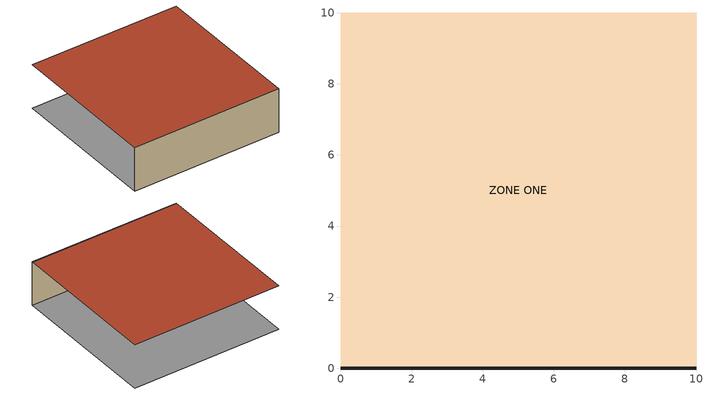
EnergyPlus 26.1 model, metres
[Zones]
ZONE ONE
 floor ground (FLOOR): 0,0 0,10 10,10 10,0 z0
 wall outside (WALL): 10,0 0,0 z0:3
 roof outside (ROOF): 0,0 0,10 10,10 10,0 z3
[Building]
OneZoneSurfaces: 0, Suburbs, 0.04, 0.4, FullInteriorAndExterior, 25, 6
[Site:Location]
Test: 39.74, -105.18, -7, 1829
[Zone]
ZONE ONE: 0, 0, 0, 0, 1, 1, autocalculate, autocalculate
